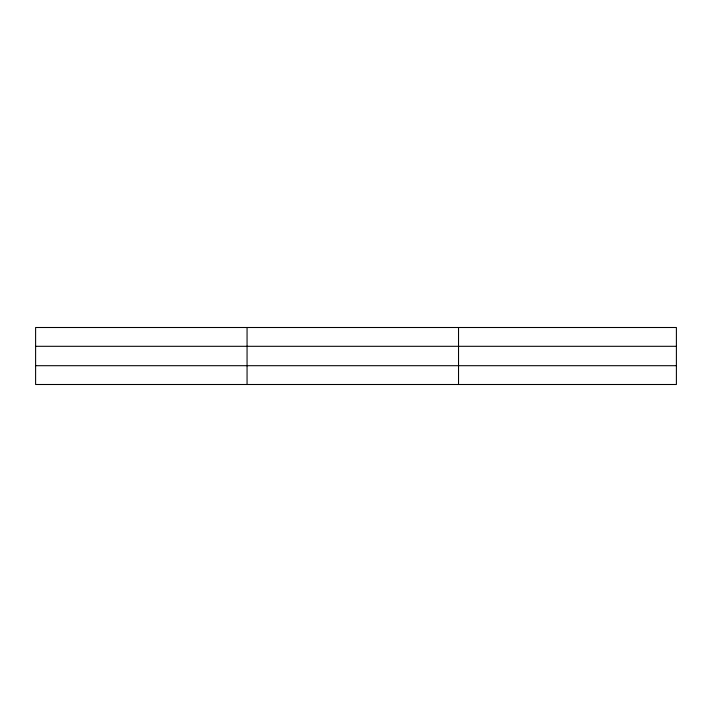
<?xml version="1.0" encoding="UTF-8"?>
<svg xmlns="http://www.w3.org/2000/svg" width="712" height="712" viewBox="0 0 712 712"><rect width="100%" height="100%" fill="white"/><g stroke="black" fill="none" stroke-linecap="round" stroke-linejoin="round"><path stroke-width="1.07" d="M247.064 384.498L247.064 327.502M458.528 384.498L458.528 327.502M676.4 346.308L676.4 327.502L35.6 327.502L35.6 384.498L676.4 384.498L676.4 346.308L35.6 346.308M35.6 365.692L676.4 365.692"/></g></svg>
